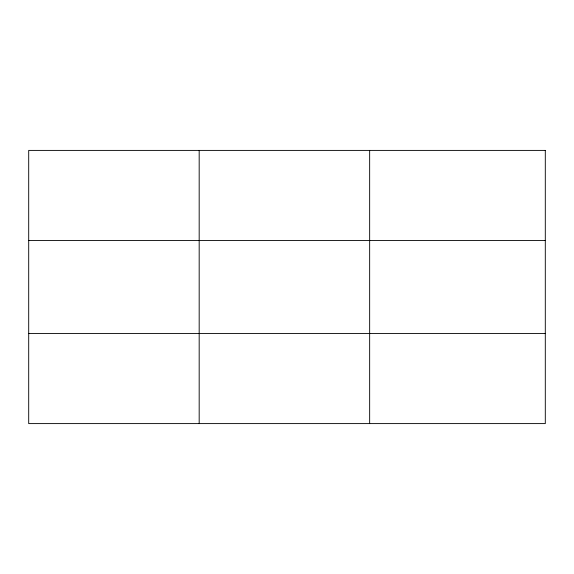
<?xml version="1.0" encoding="UTF-8"?>
<svg xmlns="http://www.w3.org/2000/svg" width="574" height="574" viewBox="0 0 574 574"><rect width="100%" height="100%" fill="white"/><g stroke="black" fill="none" stroke-linecap="round" stroke-linejoin="round"><path stroke-width="0.86" d="M199.178 150.402L199.178 423.598M369.656 150.402L369.656 423.598M28.7 240.556L545.3 240.556M28.7 333.444L545.3 333.444M545.3 150.402L545.3 423.598L28.7 423.598L28.7 150.402L545.3 150.402"/></g></svg>
